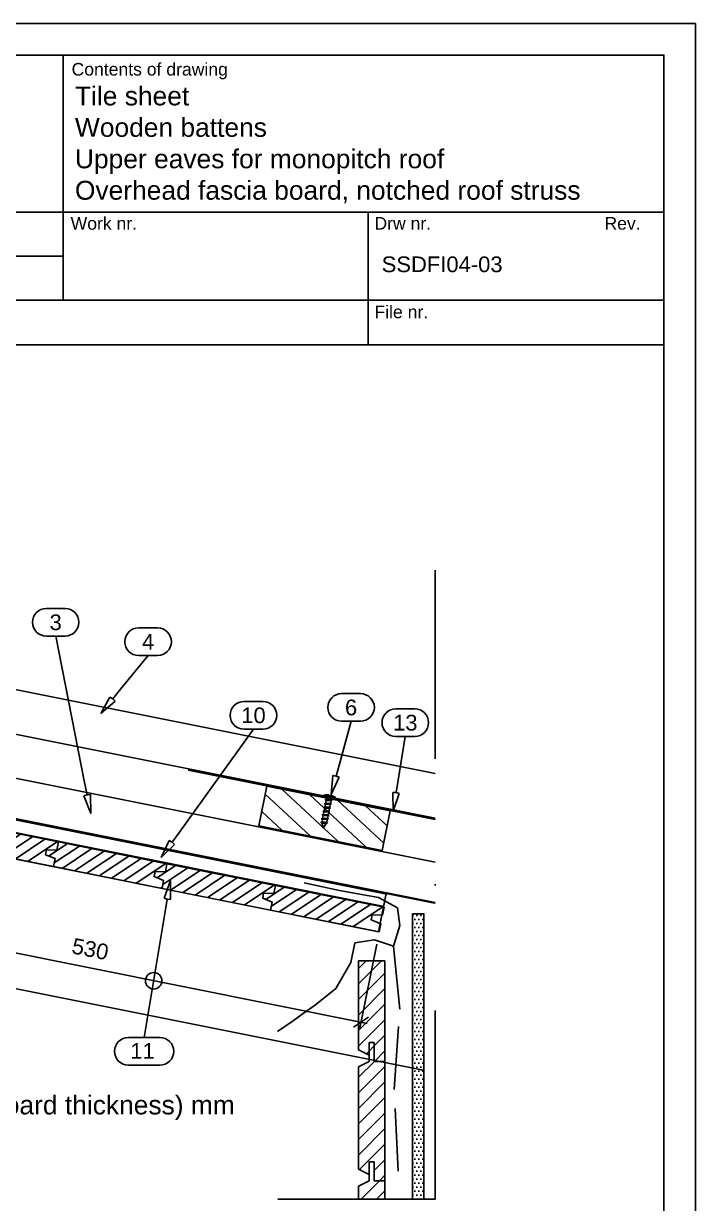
# Model space of a CAD drawing. Extents: x 2509 to 12199, y -2580 to 855.
# Drawn here: x 9980 to 10514, y -368 to 570 of the extents above; entities that cross this region are included whole.
import ezdxf
from ezdxf.enums import TextEntityAlignment as Align

# ---------------------------------------------------------------- set-up
doc = ezdxf.new("R2010")
doc.units = 0
doc.header["$LTSCALE"] = 50
for name, pattern in [('KEL', [2.25, 1, -1.25]), ('KL', [4, 2, -2]), ('PKL', [7, 3, -2, 0, -2])]:
    doc.linetypes.add(name, pattern=pattern)
doc.layers.get('0').update_dxf_attribs({"color": 1, "linetype": 'CONTINUOUS', "plot": 0})
doc.layers.add('RUUKKI', color=7, linetype='CONTINUOUS')
doc.styles.add('arial', font='ARIAL.TTF')

# ---------------------------------------------------------------- blocks, each defined once
blk = doc.blocks.new('A$C31372ACF')
at = {"layer": 'RUUKKI', "color": 2}
for p, q in [((72.65, 14.59), (72.65, 29.59)), ((76.65, 29.59), (72.65, 29.59)), ((76.65, 14.59), (76.65, 29.59)), ((64.15, 10.34), (72.65, 14.59)), ((64.15, 0), (64.15, 10.34)), ((85.15, 14.59), (76.65, 14.59)), ((85.15, 14.59), (85.15, 0)), ((85.15, 0), (64.15, 0))]:
    blk.add_line(p, q, dxfattribs=at)
at = {"layer": 'RUUKKI', "color": 1}
for p, q in [((66.22, 0), (80.81, 14.59)), ((78.6, 0), (85.15, 6.55))]:
    blk.add_line(p, q, dxfattribs=at)
blk = doc.blocks.new('A$C35C97E02')
at = {"layer": 'RUUKKI', "color": 2}
for p, q in [((72.65, 124.59), (76.65, 124.59)), ((72.65, 109.59), (72.65, 124.59)), ((76.65, 124.59), (76.65, 109.59)), ((64.15, 105.34), (72.65, 109.59)), ((64.15, 23.84), (64.15, 105.34)), ((76.65, 109.59), (85.15, 109.59)), ((85.15, 109.59), (85.15, 14.59)), ((76.65, 29.59), (72.65, 29.59)), ((72.65, 29.59), (72.65, 19.59)), ((76.65, 14.59), (76.65, 29.59)), ((72.65, 19.59), (64.15, 23.84)), ((85.15, 14.59), (76.65, 14.59))]:
    blk.add_line(p, q, dxfattribs=at)
at = {"layer": 'RUUKKI', "color": 1}
for p, q in [((72.65, 117.8), (76.65, 121.8)), ((64.15, 96.92), (76.82, 109.59)), ((64.15, 84.55), (85.15, 105.55)), ((64.15, 72.17), (85.15, 93.17)), ((64.15, 59.8), (85.15, 80.8)), ((64.15, 47.42), (85.15, 68.42)), ((64.15, 35.05), (85.15, 56.05)), ((64.93, 23.45), (85.15, 43.67)), ((76.65, 22.8), (85.15, 31.3)), ((80.81, 14.59), (85.15, 18.93))]:
    blk.add_line(p, q, dxfattribs=at)
blk = doc.blocks.new('A$C006163EB')
at = {"layer": 'RUUKKI', "color": 1}
for p, q in [((-60.93, -325.42), (-54.88, -319.37)), ((-60.93, -337.8), (-42.51, -319.37)), ((-60.93, -350.17), (-39.93, -329.17)), ((-60.93, -362.54), (-39.93, -341.54)), ((-60.93, -374.92), (-39.93, -353.92)), ((-60.93, -387.29), (-39.93, -366.29)), ((-48.43, -387.17), (-39.93, -378.67)), ((-54.57, -393.31), (-52.43, -391.17)), ((-48.26, -399.37), (-39.93, -391.04))]:
    blk.add_line(p, q, dxfattribs=at)
at = {"layer": 'RUUKKI', "color": 2}
for p, q in [((-60.93, -319.37), (-60.93, -390.12)), ((-39.93, -319.37), (-60.93, -319.37)), ((-39.93, -399.37), (-39.93, -319.37)), ((-52.43, -394.37), (-52.43, -384.37)), ((-52.43, -384.37), (-48.43, -384.37)), ((-48.43, -384.37), (-48.43, -399.37)), ((-60.93, -390.12), (-52.43, -394.37)), ((-48.43, -399.37), (-39.93, -399.37))]:
    blk.add_line(p, q, dxfattribs=at)
blk = doc.blocks.new('A$C71F04390')
at = {"layer": 'RUUKKI', "color": 5}
for p, q in [((-560.59, -161.47), (-554.31, -130.09)), ((-554.31, -130.09), (0, -240.96)), ((0, -273.59), (-560.59, -161.47))]:
    blk.add_line(p, q, dxfattribs=at)
blk = doc.blocks.new('A$C05A709AB')
at = {"layer": 'RUUKKI', "color": 2}
for p, q in [((-139.99, -212.01), (-133.71, -180.63)), ((-133.71, -180.63), (-35.65, -200.24)), ((-35.65, -200.24), (-41.93, -231.62)), ((-41.93, -231.62), (-139.99, -212.01))]:
    blk.add_line(p, q, dxfattribs=at)
at = {"layer": 'RUUKKI', "color": 1}
for p, q in [((-134.98, -186.99), (-99.26, -220.15)), ((-121.82, -183.01), (-77.02, -224.6)), ((-99.57, -187.46), (-54.77, -229.05)), ((-77.33, -191.9), (-40.77, -225.84)), ((-55.08, -196.35), (-38.04, -212.18)), ((-137.72, -200.66), (-121.51, -215.7))]:
    blk.add_line(p, q, dxfattribs=at)
blk = doc.blocks.new('A$C61947F55')
at = {"layer": 'RUUKKI', "color": 1}
for p, q in [((-43.01, -58.15), (-44.97, -67.95)), ((438.45, -154.44), (-43.01, -58.15)), ((-44.97, -67.95), (436.49, -164.24))]:
    blk.add_line(p, q, dxfattribs=at)
blk = doc.blocks.new('A$C48C6598C')
at = {"layer": 'RUUKKI', "color": 2}
for p, q in [((-499.97, -177.55), (-500.08, -180.82)), ((-498.56, -176.36), (-499.97, -177.55)), ((-495.4, -175.27), (-498.56, -176.36)), ((-489.42, -175.2), (-495.4, -175.27)), ((0, -273.08), (-489.42, -175.2)), ((-500.08, -180.82), (-498.67, -182.88)), ((-498.67, -182.88), (-494.31, -183.86))]:
    blk.add_line(p, q, dxfattribs=at)
blk = doc.blocks.new('A$C13CD42A4')
at = {"layer": 'RUUKKI', "color": 1}
for p, q in [((21.03, 251.51), (35.69, 248.33)), ((35.69, 248.33), (45.46, 246.22)), ((20.35, 147.67), (30.02, 154.52)), ((-0.04, 133.21), (12.2, 141.89)), ((12.2, 141.89), (20.35, 147.67))]:
    blk.add_line(p, q, dxfattribs=at)
at = {"layer": 'RUUKKI', "color": 1, "linetype": 'KEL'}
for p, q in [((80.01, 239.86), (50.34, 245.16)), ((95.2, 231.74), (80.01, 239.86)), ((96.97, 217.62), (95.2, 231.74)), ((92.02, 201.31), (96.97, 217.62)), ((61.31, 203.82), (58.17, 188.16)), ((76.98, 206.33), (61.31, 203.82)), ((92.02, 201.31), (76.98, 206.33)), ((97.03, 151.19), (92.02, 201.31)), ((58.17, 188.16), (46.29, 167.48)), ((46.29, 167.48), (30.02, 154.52)), ((92.65, 87.29), (97.03, 151.19)), ((95.78, 22.13), (92.65, 87.29))]:
    blk.add_line(p, q, dxfattribs=at)
blk = doc.blocks.new('A$C0FB92EA8')
at = {"layer": 'RUUKKI', "color": 1}
blk.add_line((-39.21, 13.42), (-34.32, 12.36), dxfattribs=at)
blk.add_blockref('A$C13CD42A4', (-84.67, -232.79))
blk = doc.blocks.new('A$C50F84AD1')
at = {"layer": 'RUUKKI', "color": 1}
for p, q in [((-119.94, -260.82), (-134.62, -270.6)), ((-110.14, -262.78), (-130.14, -276.12)), ((-100.33, -264.74), (-123.86, -280.43)), ((-90.52, -266.7), (-114.06, -282.39)), ((-80.72, -268.66), (-104.25, -284.35)), ((-70.91, -270.62), (-94.45, -286.31)), ((-61.11, -272.59), (-84.64, -288.28)), ((-51.3, -274.55), (-74.83, -290.24)), ((-41.49, -276.51), (-65.03, -292.2))]:
    blk.add_line(p, q, dxfattribs=at)
at = {"layer": 'RUUKKI', "color": 2}
blk.add_lwpolyline([(-40.51, -276.7), (-41.79, -283.08), (-49.93, -282.98), (-50.71, -286.9), (-43.16, -289.94), (-44.44, -296.32), (-130.73, -279.06), (-129.45, -272.68), (-137, -269.64), (-136.22, -265.72), (-128.08, -265.82), (-126.81, -259.45)], close=True, dxfattribs=at)
blk = doc.blocks.new('A$C066E19C2')
at = {"layer": 'RUUKKI', "color": 6}
for p, q in [((-505.18, 117.19), (-518.57, 50.24)), ((-523.47, 51.22), (-511.7, 59.06)), ((-522.49, 56.12), (7.02, -49.78)), ((14.53, 13.25), (1.14, -53.71)), ((-3.76, -52.73), (8, -44.88))]:
    blk.add_line(p, q, dxfattribs=at)
blk = doc.blocks.new('A$C46FA6228')
at = {"layer": 'RUUKKI', "color": 7}
for p, q in [((-1.47, 35.2), (5.39, 69.52)), ((5.39, 69.52), (554.31, -40.26)), ((554.31, -75.95), (-1.47, 35.2))]:
    blk.add_line(p, q, dxfattribs=at)
blk = doc.blocks.new('A$C58E51340')
at = {"layer": 'RUUKKI', "color": 1}
for p, q in [((122.97, -1.3), (123.4, 0.87)), ((123.57, 1.69), (124, 3.86)), ((124.16, 4.68), (124.6, 6.85)), ((126.81, -1.52), (127.24, 0.65)), ((127.41, 1.47), (127.84, 3.64)), ((128, 4.46), (128.44, 6.63))]:
    blk.add_line(p, q, dxfattribs=at)
for points in [[(122.88, 11.5), (131.7, 9.74), (131.51, 8.76), (122.68, 10.52)], [(128.03, 1.03), (127.44, 0.64), (123.22, 0.88), (122.71, 1.33), (123.38, 1.7), (127.6, 1.46)], [(128.63, 4.02), (128.04, 3.63), (123.81, 3.87), (123.3, 4.31), (123.97, 4.69), (128.2, 4.45)], [(129.22, 7.01), (128.63, 6.62), (124.41, 6.86), (123.9, 7.3), (124.57, 7.68), (128.8, 7.44)], [(126.24, -7.93), (125.65, -8.33), (121.43, -8.08), (120.92, -7.64), (121.59, -7.26), (125.82, -7.51)], [(126.84, -4.94), (126.25, -5.34), (122.02, -5.1), (121.51, -4.65), (122.19, -4.27), (126.41, -4.52)], [(127.44, -1.96), (126.84, -2.35), (122.62, -2.11), (122.11, -1.66), (122.78, -1.28), (127.01, -1.53)], [(125.65, -10.92), (125.06, -11.32), (120.9, -11.08), (120.39, -10.63), (121.06, -10.25), (125.22, -10.49)], [(123.53, -13.82), (123.1, -14.11), (121.81, -14.03), (121.44, -13.72), (121.93, -13.44), (123.22, -13.52)]]:
    blk.add_lwpolyline(points, close=True, dxfattribs=at)
for points in [[(126.61, 10.77), (126.54, 11.45, 0.08871), (124.05, 11.27, 0.082321)], [(124.76, 7.67), (125.03, 9.03, 0.414214), (124.25, 10.21)], [(130.53, 9.98, 0.08871), (128.3, 11.1), (127.98, 10.5)], [(128.6, 7.45), (128.77, 8.29, -0.414214), (129.94, 9.08)], [(121.37, -10.27, -0.048189), (121.56, -8.36), (121.62, -8.09)], [(125.46, -8.32), (125.3, -9.1, -0.035659), (124.92, -10.48, -0.035659)], [(121.86, -13.48), (121.67, -12.76, -0.041911), (121.4, -11.11)], [(124.59, -11.29, -0.053388), (123.51, -13.12), (123.22, -13.52)]]:
    blk.add_lwpolyline(points, format="xyb", dxfattribs=at)
for points in [[(123.4, 0.87), (123.39, 0.79)], [(127.23, 0.57), (127.24, 0.65)], [(121.56, -8.36), (121.62, -8.09)], [(121.78, -7.27), (122.21, -5.11)], [(122.38, -4.28), (122.81, -2.12)], [(125.46, -8.32), (125.3, -9.1)], [(126.05, -5.33), (125.62, -7.49)], [(126.65, -2.34), (126.22, -4.51)], [(122.21, -14.87), (122, -14.05)], [(122.79, -14.09), (122.21, -14.87)]]:
    blk.add_lwpolyline(points, dxfattribs=at)
blk = doc.blocks.new('A$C501E34EB')
at = {"layer": 'RUUKKI', "color": 1, "linetype": 'KL', "ltscale": 2}
blk.add_line((555.78, -112.18), (328.95, -66.81), dxfattribs=at)

msp = doc.modelspace()

# ---------------------------------------------------------------- hatches: boundary and pattern name
at = {"layer": 'RUUKKI'}
h = msp.add_hatch(dxfattribs=at)
h.set_pattern_fill('DOTS', color=256, scale=2, style=0)
h.set_pattern_definition([(0, (3968, 1879.8992), (1.5875, 3.175), [0, -3.175])])
h.paths.add_polyline_path([(10289.18, -137.94), (10298.18, -137.94), (10298.18, -364.9), (10289.18, -364.9)])

# ---------------------------------------------------------------- linework, layer by layer
at = {"color": 2}
msp.add_line((9524, 570), (10514, 570), dxfattribs=at)
at = {"layer": 'RUUKKI', "color": 2}
for p, q in [((9549, 420), (10254, 420)), ((10011.5, 350), (10011.5, 420)), ((9549, 385), (10011.5, 385)), ((9549, 350), (10254, 350)), ((9549, 314.61), (10489, 314.61))]:
    msp.add_line(p, q, dxfattribs=at)
at = {"layer": 'RUUKKI', "color": 1, "linetype": 'PKL'}
for p, q in [((10307.1, -364.9), (10307.1, 144.06)), ((10182.02, -364.9), (10307.1, -364.9))]:
    msp.add_line(p, q, dxfattribs=at)
at = {"layer": 'RUUKKI', "color": 1}
for p, q in [((10013.08, 104.88), (9998.08, 104.88)), ((10086.54, 89.39), (10071.54, 89.39)), ((9998.08, 82.89), (10005.58, 82.89)), ((10028.61, -33.61), (10005.58, 82.89)), ((10005.58, 82.89), (10013.08, 82.89)), ((10057.2, 40.65), (10079.04, 67.4)), ((10071.54, 67.4), (10079.04, 67.4)), ((10079.04, 67.4), (10086.54, 67.4)), ((10050.88, 32.9), (10057.2, 40.65)), ((10048.72, 34.37), (10041.4, 21.28)), ((10041.4, 21.28), (10052.76, 31.07)), ((10050.88, 32.9), (10048.72, 34.37)), ((10052.76, 31.07), (10050.88, 32.9)), ((10170.29, 30.88), (10155.29, 30.88)), ((10247.85, 37.14), (10232.85, 37.14)), ((10290.94, 25.03), (10275.94, 25.03)), ((10231.1, -18.89), (10240.35, 15.15)), ((10232.85, 15.15), (10240.35, 15.15)), ((10240.35, 15.15), (10247.85, 15.15)), ((10103.89, -72.99), (10162.79, 8.89)), ((10155.29, 8.89), (10162.79, 8.89)), ((10162.79, 8.89), (10170.29, 8.89)), ((10275.94, 3.04), (10283.44, 3.04)), ((10277.75, -31.77), (10283.44, 3.04)), ((10283.44, 3.04), (10290.94, 3.04)), ((10225.9, -28.07), (10224.54, -43.01)), ((10228.47, -28.54), (10225.9, -28.07)), ((10228.47, -28.54), (10231.1, -18.89)), ((10030.55, -43.42), (10028.61, -33.61)), ((10224.54, -43.01), (10230.93, -29.44)), ((10230.93, -29.44), (10228.47, -28.54)), ((10276.13, -41.63), (10277.75, -31.77)), ((10030.55, -43.42), (10028.03, -44.14)), ((10028.03, -44.14), (10033.45, -58.13)), ((10033.15, -43.13), (10030.55, -43.42)), ((10033.45, -58.13), (10033.15, -43.13)), ((10276.13, -41.63), (10273.53, -41.44)), ((10273.53, -41.44), (10273.71, -56.44)), ((10273.71, -56.44), (10278.67, -42.28)), ((10278.67, -42.28), (10276.13, -41.63)), ((10098.05, -81.11), (10103.89, -72.99)), ((10095.8, -79.77), (10089.29, -93.28)), ((10089.29, -93.28), (10100.03, -82.81)), ((10098.05, -81.11), (10095.8, -79.77)), ((10100.03, -82.81), (10098.05, -81.11)), ((10096.78, -111.48), (10091.78, -125.62)), ((10096.91, -126.48), (10096.78, -111.48)), ((10090.28, -116.76), (10089.1, -117.54)), ((10091.78, -125.62), (10094.31, -126.28)), ((10094.31, -126.28), (10092.66, -136.14)), ((10094.31, -126.28), (10096.91, -126.48)), ((10092.66, -136.14), (10075.89, -236.33)), ((10063.39, -236.33), (10075.89, -236.33)), ((10075.89, -236.33), (10088.39, -236.33)), ((10088.39, -258.32), (10063.39, -258.32))]:
    msp.add_line(p, q, dxfattribs=at)
at = {"layer": 'RUUKKI', "color": 2}
for points in [[(9524, -855), (10514, -855), (10514, 570), (9524, 570)], [(9549, -830), (10489, -830), (10489, 545), (9549, 545)], [(10254, 420), (10254, 350), (10489, 350), (10489, 420)], [(10289.18, -137.94), (10298.18, -137.94), (10298.18, -364.9), (10289.18, -364.9)]]:
    msp.add_lwpolyline(points, close=True, dxfattribs=at)
for points in [[(10011.5, 420), (10011.5, 545)], [(10254, 314.61), (10254, 349.97)]]:
    msp.add_lwpolyline(points, dxfattribs=at)
at = {"layer": 'RUUKKI', "color": 5}
msp.add_lwpolyline([(10306.57, -129.47), (10268.21, -121.8), (10262.13, -152.2), (9742.42, -48.25), (9742.42, -151.25), (10297.64, -262.3)], dxfattribs=at)
at = {"layer": 'RUUKKI', "color": 1}
msp.add_circle((10083.43, -191.27), 6.56, dxfattribs=at)
for centre, start, end in [((9998.08, 93.88), 90, 270), ((10013.08, 93.88), 270, 90), ((10071.54, 78.4), 90, 270), ((10086.54, 78.4), 270, 90), ((10155.29, 19.89), 90, 270), ((10170.29, 19.89), 270, 90), ((10232.85, 26.14), 90, 270), ((10247.85, 26.14), 270, 90), ((10275.94, 14.04), 90, 270), ((10290.94, 14.04), 270, 90), ((10063.39, -247.32), 90, 270), ((10088.39, -247.32), 270, 90)]:
    msp.add_arc(centre, 10.99, start, end, dxfattribs=at)

# ---------------------------------------------------------------- block references
at = {"layer": 'RUUKKI'}
for name, p in [('A$C46FA6228', (9752.79, 13.97)), ('A$C71F04390', (10307.1, 144.06)), ('A$C61947F55', (9830.2, 32.13)), ('A$C48C6598C', (10307.1, 144.06)), ('A$C05A709AB', (10307.1, 144.06)), ('A$C50F84AD1', (10048.23, 195.83)), ('A$C50F84AD1', (10134.52, 178.58)), ('A$C50F84AD1', (10220.81, 161.32)), ('A$C50F84AD1', (10307.1, 144.06)), ('A$C0FB92EA8', (10266.69, -132.11)), ('A$C006163EB', (10307.1, 144.06)), ('A$C35C97E02', (10182.03, -364.9)), ('A$C31372ACF', (10182.03, -364.9))]:
    msp.add_blockref(name, p, dxfattribs=at)
at = {"layer": 'RUUKKI', "color": 5}
for name, p in [('A$C501E34EB', (9751.32, 49.17)), ('A$C58E51340', (10095.98, -54.74)), ('A$C066E19C2', (10246.17, -175.31))]:
    msp.add_blockref(name, p, dxfattribs=at)

# ---------------------------------------------------------------- texts
at = {"layer": 'RUUKKI', "color": 1, "style": 'arial'}
for s, p in [('Contents of drawing', (10018.21, 528.69)), ('Work nr.', (10017.47, 406.09)), ('Drw nr.', (10258.92, 406.14)), ('Rev.', (10441.76, 406.14)), ('File nr.', (10258.92, 335.7))]:
    msp.add_text(s, height=10, dxfattribs=at).set_placement(p)
at = {"layer": 'RUUKKI', "color": 2, "style": 'arial'}
for s, p in [('3', (10005.58, 93.88)), ('4', (10079.04, 78.4)), ('6', (10240.35, 26.14)), ('10', (10162.79, 19.89)), ('13', (10283.44, 14.04)), ('11', (10074.63, -247.01))]:
    msp.add_text(s, height=12.5, dxfattribs=at).set_placement(p, align=Align.MIDDLE)
at = {"layer": 'RUUKKI', "color": 2, "attachment_point": 1, "style": 'arial'}
for s, insert, char_height, width in [('Tile sheet\\PWooden battens\\PUpper eaves for monopitch roof\\POverhead fascia board, notched roof struss', (10020.88, 519.96), 15, 525.106), ('SSDFI04-03', (10264.69, 384.82), 12.5, 79.4642), ('CUT e.g.\\P530*(10 + board thickness) mm', (9856.2, -257.5), 15, 358.2814)]:
    msp.add_mtext(s, dxfattribs=dict(at, insert=insert, char_height=char_height, width=width))
at = {"layer": 'RUUKKI', "color": 2, "insert": (10033.08, -166.07), "char_height": 12.5, "attachment_point": 5, "rotation": 348.69007, "style": 'arial'}
msp.add_mtext('\\A1;530', dxfattribs=at)

doc.saveas('drawing.dxf')
